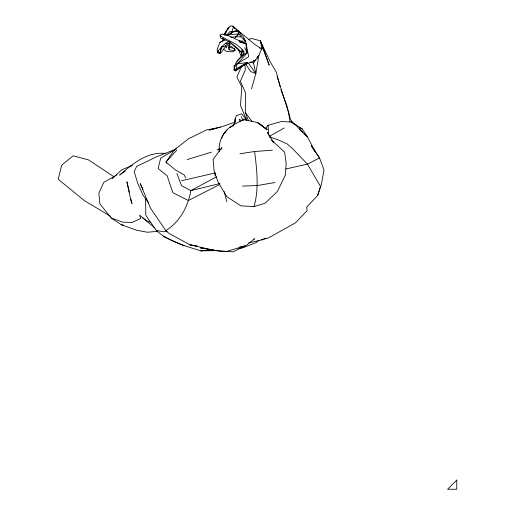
<?xml version="1.0" encoding="UTF-8"?>
<svg xmlns="http://www.w3.org/2000/svg" width="515" height="515" viewBox="0 0 515 515"><rect width="100%" height="100%" fill="white"/><g stroke="black" fill="none" stroke-linecap="round" stroke-linejoin="round"><path stroke-width="0.77" d="M248.488 120.825L245.346 112.637L245.455 92.468L240.344 81.319L245.352 69.937L244.902 64.407M222.944 40.988L222.963 38.683M255.755 60.3L242.649 65.617L235.638 70.935L234.042 70.04L234.138 65.353M244.754 47.708L247.02 52.961L242.185 58.678L236.842 63.976L236.623 68.798L235.638 70.935L234.615 69.834C233.643 62.18 240.943 56.174 247.02 52.961L245.61 41.2L242.404 35.529M215.199 173.072L214.955 175.531L215.566 174.946M219.19 149.183L219.364 151.41C218.489 144.554 220.703 137.441 225.132 132.207M257.21 58.44L257.358 56.38M243.756 120.323L243.91 118.939M220.175 34.692L220.529 37.795L230.784 42.694L241.599 52.363L241.78 54.603M233.121 125.795L234.505 123.021L234.872 120.021L236.327 115.669L241.548 113.899L245.494 118.193L246.209 120.317M251.532 88.857L255.833 73.626L258.891 55.311L262.566 46.582L260.326 40.775L251.114 38.368L248.513 39.739M241.271 56.882L241.747 56.148L241.599 52.363L242.102 49.537C236.295 42.623 227.089 40.46 220.059 35.651L221.727 33.996L227.527 35.348L246.093 43.724L248.7 56.727L236.842 63.976L234.467 66.789M231.377 33.269L233.475 26.838L232.909 26.22L230.92 25.75L228.364 27.739L224.134 34.454M225.119 39.249L219.937 42.494L217.375 48.841L217.221 50.476L217.909 52.929L219.86 53.399L221.559 46.962L225.37 43.434L228.628 41.561M221.643 46.904L217.897 51.127L219.86 53.399L221.643 46.904L223.71 46.659L230.611 42.526M227.778 29.735L228.364 27.739M229.51 44.972L228.602 47.934L229.227 49.794L232.819 50.438L235.155 50.283L234.125 48.532L229.059 47.129L230.147 44.309M261.124 239.668L268.431 237.93L295.449 222.873L307.037 210.802L306.702 207.043L317.626 195.565L320.497 186.475L307.436 164.124L292.501 148.545L287.254 144.026L278.763 140.093L269.583 136.855M242.102 49.537L243.846 51.719L244.078 52.923L243.511 54.667L237.08 61.234M317.626 195.565L321.469 184.145L323.999 169.796L319.519 157.97L311.395 145.867L319.519 157.97L307.436 164.124L285.857 168.984M221.733 138.155C224.791 128.402 235.329 123.394 244.02 119.641L257.552 122.564L267.13 129.683L260.719 124.379L257.423 122.647M224.843 35.58L226.774 30.578L229.143 27.308M231.209 33.057L231.647 31.917L237.576 30.771L238.889 33.836L241.046 36.739L245.61 41.2L239.082 41.058M220.941 149.569L221.836 147.638L213.152 159.283L214.066 170.677L217.916 181.75L226.819 196.666L240.833 205.82L254.069 206.599L265.148 203.168L277.353 191.529L285.387 175.029L286.16 163.467L284.615 152.144L271.392 140.003M254.069 206.599C259.084 188.786 256.901 169.731 254.61 151.5L272.326 150.193M241.561 66.602L236.861 76.96L241.754 86.893L240.524 105.504L246.576 120.233M234.505 123.021L235.619 120.993L234.872 120.021L235.696 118.83M224.18 34.454L226.774 30.578M220.536 127.276L206.586 129.902L188.754 138.664L174.495 149.698L165.991 162.083L166.86 163.332M245.224 63.493L250.599 71.456L255.833 73.626L253.515 62.952L258.891 55.311M241.747 56.148L244.078 52.923M265.186 128.731L268.051 125.306L281.287 121.546L291.677 122.004L302.202 128.924L307.352 136.733L315.174 151.552L313.262 149.08M226.394 35.503L230.102 31.396L231.647 31.917L230.147 33.694L226.999 35.155M176.761 150.2L165.991 162.083L175.518 169.976L184.415 175.042L185.561 177.997M226.091 131.158L227.057 130.115M235.748 37.196L238.889 33.836L226.98 34.988M235.175 37.434L238.889 33.836M125.364 170.98L119.615 175.061C132.606 163.879 147.425 151.281 165.791 153.47M112.006 178.892L121.707 169.847L131.344 165.862M258.755 240.273L256.438 242.417L242.88 247.792L238.291 248.739M223.684 133.771L225.383 132.329M228.905 41.503L241.599 52.363L243.389 50.966M237.718 69.267L247.522 62.457L236.842 63.976M219.86 53.399L221.18 52.504L225.036 47.361L229.767 44.432M240.511 67.034L247.522 62.457L234.042 70.04M142.964 189.411L140.247 183.61L150.554 208.227L165.798 230.578C179.812 222.017 188.072 206.489 190.878 190.627L216.448 176.819M176.613 148.642L160.635 158.214L158.144 168.592L167.143 175.77L172.84 192.668L188.355 200.541L219.493 184.602M230.147 33.694L234.351 31.215L237.576 30.771L233.475 26.838M219.937 42.494L224.553 39.771M130.327 166.448L132.419 165.251M116.976 174.836L103.727 182.419L98.854 193.292L99.859 203.766L111.201 218.012L121.263 224.714L136.642 230.25L147.457 232.233L157.712 231.319M269.577 136.211L284.293 127.965M253.2 239.449L254.558 238.703L246.44 245.282L233.141 251.751L220.806 251.372L200.49 247.953L203.663 248.314M265.856 238.149L263.036 239.668L248.758 242.855M229.722 127.604L232.58 126.156M217.053 149.936L219.802 148.61M174.495 149.698L156.264 156.927L136.591 166.442L134.196 171.817L137.82 183.507L143.022 195.146L148.59 202.807M235.439 122.016L224.244 125.943L209.225 130.076L216.815 128.312M245.134 118.617L246.627 118.096M187.17 159.566L211.504 152.144M241.599 52.363L243.846 51.719M231.718 32.323L237.576 30.771M254.436 60.513L255.775 60.158M253.329 60.738L255.601 60.178M219.969 183.533L190.878 190.627L181.525 185.632L176.89 173.484M181.621 180.707L215.09 173.008M222.351 251.017L220.806 251.372L226.214 251.558L244.78 245.958L239.366 247.181M274.971 182.529L257.461 185.503L242.565 186.095M239.874 153.766L254.61 151.5M221.559 46.962L223.71 46.659M167.208 231.306L163.751 231.782L156.341 230.469L145.842 215.431L145.578 198.333M203.187 250.58L200.805 250.844C185.381 245.951 168.534 241.651 156.341 230.469M205.569 250.322L207.951 250.065M214.034 250.039L200.805 250.844L218.881 250.612M225.37 43.434L229.407 43.234M230.733 37.132L241.046 36.739M205.247 248.494L206.83 248.674M121.263 224.714L123.626 225.139M195.603 245.88L197.174 246.17L190.067 244.837L168.785 233.327L165.798 230.578M223.89 251.12L226.214 251.558L214.369 250.367L190.067 244.837L194.818 245.732M164.858 236.797L163.429 236.469L184.035 245.752M239.481 42.05L246.093 43.724L239.057 41.284M249.936 62.051L253.515 62.952M259.38 47.869L260.732 48.223L261.472 49.414M229.375 46.067L233.057 47.322M111.201 218.012L122.866 222.171L132.117 222.454L140.769 218.379L139.507 215.122L146.183 220.607L150.889 222.551M299.408 127.694L302.202 128.924M241.702 120.658L239.179 119.255L240.099 121.353M110.538 216.274L84.396 200.638L58.227 179.284L61.71 165.135L73.124 155.8L88.496 159.895L113.899 176.703M260.088 47.94L254.256 44.013L232.909 26.22L234.827 28.789M258.067 123.117L267.13 129.683M223.465 49.112L226.42 51.358L232.613 51.861L235.155 50.283L234.125 48.532M142.694 217.723L154.899 228.1M292.835 123.091L291.677 122.004L295.784 125.287L307.352 136.733L303.869 133.456M299.221 129.091L302.704 132.368M239.378 32.406L238.49 31.151L240.634 33.488M238.49 31.151L241.046 33.977M272.248 141.001L273.536 142.494L267.485 132.4L270.33 137.93M293.975 124.076L290.563 119.654L286.649 105.066L280.913 89.662M245.346 112.637L252.047 121.418M248.455 63.274L255.833 73.626M240.711 34.293L241.606 35.548M243.827 38.689L245.61 41.2M237.421 47.959L238.606 49.8L241.323 56.946M241.187 116.647L242.913 120.265M262.09 48.964L260.326 40.775L269.776 61.028L276.31 72.132L280.109 86.617M260.326 40.775L269.145 65.07L262.566 46.582M223.227 38.631L223.993 40.775M225.776 45.784L226.542 47.934M277.076 76.162L288.606 112.708L290.08 122.132M224.167 191.638L226.909 201.796M129.439 192.681L126.922 181.782L130.758 199.897L131.956 203.573L130.881 198.906M268.051 125.306L268.714 134.344M229.059 47.129L229.227 49.794M219.255 149.833L219.319 151.429M217.897 51.127L217.909 52.929M456.773 480.083L447.606 489.25L456.773 489.25L456.773 480.083"/></g></svg>
